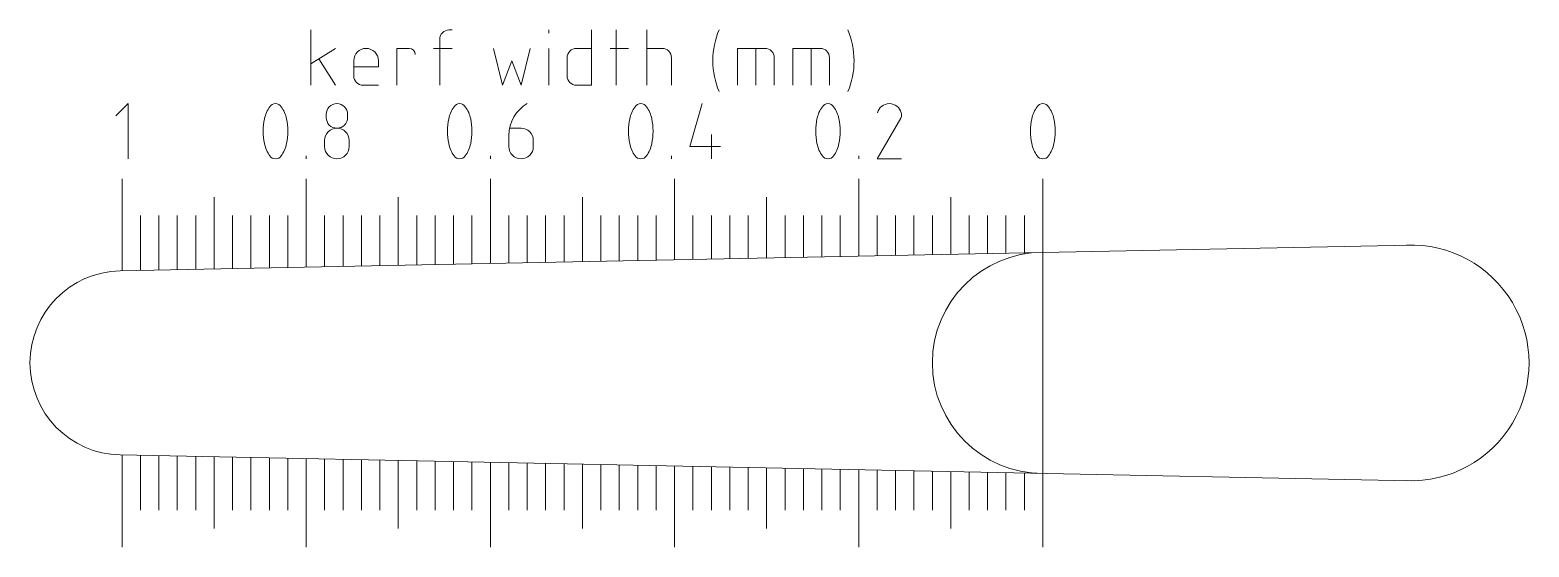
# Model space of a CAD drawing. Header units: millimetres. Extents: x 5 to 86.4, y 0 to 28.1.
import ezdxf

# ---------------------------------------------------------------- set-up
doc = ezdxf.new("R2010")
doc.units = ezdxf.units.MM
doc.layers.get('0').update_dxf_attribs({"lineweight": 0, "true_color": 0xffffff})

msp = doc.modelspace()

# ---------------------------------------------------------------- linework, layer by layer
at = {"color": 5, "true_color": 0x0000ff}
for p, q in [((20.25, 28.08), (20.25, 25.08)), ((27.75, 28.08), (27.917, 28.08)), ((33.167, 27.913), (33.167, 28.08)), ((35.5, 28.08), (35.5, 25.08)), ((36.834, 28.08), (36.834, 25.08)), ((38.5, 28.08), (38.5, 25.08)), ((42.416, 28.079), (42.416, 28.08)), ((20.25, 26.247), (21.584, 27.08)), ((24.917, 25.08), (24.917, 27.08)), ((24.917, 27.08), (25.584, 27.08)), ((26.917, 27.08), (27.917, 27.08)), ((27.25, 25.08), (27.25, 27.58)), ((30.167, 27.08), (30.667, 25.08)), ((31.667, 25.08), (32.167, 27.08)), ((33.167, 25.08), (33.167, 27.08)), ((34.667, 27.08), (35.5, 27.08)), ((36.5, 27.08), (37.5, 27.08)), ((38.5, 27.08), (39.334, 27.08)), ((43.416, 25.08), (43.416, 27.08)), ((43.416, 27.08), (44.916, 27.08)), ((44.416, 27.08), (44.416, 25.08)), ((46.416, 25.08), (46.416, 27.08)), ((46.416, 27.08), (47.916, 27.08)), ((47.416, 27.08), (47.416, 25.08)), ((20.691, 26.522), (21.584, 25.08)), ((22.584, 26.413), (22.584, 25.58)), ((22.584, 26.08), (23.917, 26.08)), ((23.917, 26.08), (23.917, 26.413)), ((30.667, 25.08), (31.167, 26.413)), ((31.167, 26.413), (31.667, 25.08)), ((34.167, 25.58), (34.167, 26.58)), ((39.834, 26.58), (39.834, 25.08)), ((45.416, 26.58), (45.416, 25.08)), ((48.416, 26.58), (48.416, 25.08)), ((23.084, 25.08), (23.917, 25.08)), ((35.5, 25.08), (34.667, 25.08)), ((49.417, 24.748), (49.418, 24.747)), ((9.667, 23.413), (10.333, 24.08)), ((10.333, 24.08), (10.333, 21.08)), ((18.028, 23.914), (18.028, 23.914)), ((18.639, 23.913), (18.639, 23.913)), ((28.028, 23.914), (28.028, 23.914)), ((28.639, 23.913), (28.639, 23.913)), ((32, 24.08), (32, 24.08)), ((37.862, 23.914), (37.862, 23.914)), ((38.472, 23.913), (38.472, 23.913)), ((40.833, 21.747), (41.5, 24.08)), ((48.028, 23.914), (48.028, 23.914)), ((48.639, 23.913), (48.639, 23.913)), ((59.695, 23.914), (59.695, 23.914)), ((60.306, 23.913), (60.306, 23.913)), ((17.736, 23.247), (17.736, 23.249)), ((18.931, 23.247), (18.931, 23.247)), ((21.083, 23.497), (21.083, 23.33)), ((22.25, 23.33), (22.25, 23.497)), ((27.736, 23.247), (27.736, 23.249)), ((28.931, 23.247), (28.931, 23.247)), ((37.57, 23.247), (37.569, 23.249)), ((38.764, 23.247), (38.764, 23.247)), ((47.736, 23.247), (47.736, 23.249)), ((48.931, 23.247), (48.931, 23.247)), ((51, 21.08), (52.288, 23.296)), ((52.288, 23.295), (52.288, 23.295)), ((52.312, 23.58), (52.312, 23.58)), ((59.403, 23.247), (59.403, 23.249)), ((60.597, 23.247), (60.598, 23.247)), ((17.667, 22.581), (17.667, 22.581)), ((19, 22.579), (19, 22.579)), ((21, 22.08), (21, 21.747)), ((22.333, 21.747), (22.333, 22.08)), ((27.667, 22.581), (27.667, 22.581)), ((29, 22.579), (29, 22.579)), ((31, 22.348), (31, 21.747)), ((31.667, 22.747), (31.04, 22.747)), ((32.333, 21.747), (32.333, 22.08)), ((37.5, 22.581), (37.5, 22.581)), ((38.833, 22.579), (38.833, 22.579)), ((42, 21.08), (42, 22.413)), ((47.667, 22.581), (47.667, 22.581)), ((49, 22.579), (49, 22.579)), ((59.333, 22.581), (59.333, 22.581)), ((60.667, 22.579), (60.667, 22.579)), ((17.736, 21.913), (17.736, 21.913)), ((18.028, 21.247), (18.028, 21.246)), ((18.638, 21.246), (18.638, 21.246)), ((18.93, 21.913), (18.931, 21.911)), ((20, 21.08), (20, 21.247)), ((27.736, 21.913), (27.736, 21.913)), ((28.028, 21.247), (28.028, 21.246)), ((28.638, 21.246), (28.638, 21.246)), ((28.93, 21.913), (28.931, 21.911)), ((30, 21.08), (30, 21.247)), ((37.569, 21.913), (37.569, 21.913)), ((37.861, 21.247), (37.861, 21.246)), ((38.472, 21.246), (38.472, 21.246)), ((38.764, 21.913), (38.764, 21.911)), ((39.833, 21.08), (39.833, 21.247)), ((42.5, 21.747), (40.833, 21.747)), ((47.736, 21.913), (47.736, 21.913)), ((48.028, 21.247), (48.028, 21.246)), ((48.638, 21.246), (48.638, 21.246)), ((48.93, 21.913), (48.931, 21.911)), ((50, 21.08), (50, 21.247)), ((59.402, 21.913), (59.402, 21.913)), ((59.695, 21.247), (59.695, 21.246)), ((60.305, 21.246), (60.305, 21.246)), ((60.597, 21.913), (60.597, 21.911)), ((52.333, 21.08), (51, 21.08)), ((10, 20), (10, 15.001)), ((20, 20), (20, 15.201)), ((30, 20), (30, 15.401)), ((40, 20), (40, 15.601)), ((50, 20), (50, 15.801)), ((60, 20), (60, 0)), ((15, 19), (15, 15.101)), ((25, 19), (25, 15.301)), ((35, 19), (35, 15.501)), ((45, 19), (45, 15.701)), ((55, 19), (55, 15.901)), ((11, 18), (11, 15.021)), ((12, 18), (12, 15.041)), ((13, 18), (13, 15.061)), ((14, 18), (14, 15.081)), ((16, 18), (16, 15.121)), ((17, 18), (17, 15.141)), ((18, 18), (18, 15.161)), ((19, 18), (19, 15.181)), ((21, 18), (21, 15.221)), ((22, 18), (22, 15.241)), ((23, 18), (23, 15.261)), ((24, 18), (24, 15.281)), ((26, 18), (26, 15.321)), ((27, 18), (27, 15.341)), ((28, 18), (28, 15.361)), ((29, 18), (29, 15.381)), ((31, 18), (31, 15.421)), ((32, 18), (32, 15.441)), ((33, 18), (33, 15.461)), ((34, 18), (34, 15.481)), ((36, 18), (36, 15.521)), ((37, 18), (37, 15.541)), ((38, 18), (38, 15.561)), ((39, 18), (39, 15.581)), ((41, 18), (41, 15.621)), ((42, 18), (42, 15.641)), ((43, 18), (43, 15.661)), ((44, 18), (44, 15.681)), ((46, 18), (46, 15.721)), ((47, 18), (47, 15.741)), ((48, 18), (48, 15.761)), ((49, 18), (49, 15.781)), ((51, 18), (51, 15.821)), ((52, 18), (52, 15.841)), ((53, 18), (53, 15.861)), ((54, 18), (54, 15.881)), ((56, 18), (56, 15.921)), ((57, 18), (57, 15.941)), ((58, 18), (58, 15.961)), ((59, 18), (59, 15.981)), ((10, 4.999), (10, 0)), ((11, 4.979), (11, 2)), ((12, 4.959), (12, 2)), ((13, 4.939), (13, 2)), ((14, 4.919), (14, 2)), ((15, 4.899), (15, 1)), ((16, 4.879), (16, 2)), ((17, 4.859), (17, 2)), ((18, 4.839), (18, 2)), ((19, 4.819), (19, 2)), ((20, 4.799), (20, 0)), ((21, 4.779), (21, 2)), ((22, 4.759), (22, 2)), ((23, 4.739), (23, 2)), ((24, 4.719), (24, 2)), ((25, 4.699), (25, 1)), ((26, 4.679), (26, 2)), ((27, 4.659), (27, 2)), ((28, 4.639), (28, 2)), ((29, 4.619), (29, 2)), ((30, 4.599), (30, 0)), ((31, 4.579), (31, 2)), ((32, 4.559), (32, 2)), ((33, 4.539), (33, 2)), ((34, 4.519), (34, 2)), ((35, 4.499), (35, 1)), ((36, 4.479), (36, 2)), ((37, 4.459), (37, 2)), ((38, 4.439), (38, 2)), ((39, 4.419), (39, 2)), ((40, 4.399), (40, 0)), ((41, 4.379), (41, 2)), ((42, 4.359), (42, 2)), ((43, 4.339), (43, 2)), ((44, 4.319), (44, 2)), ((45, 4.299), (45, 1)), ((46, 4.279), (46, 2)), ((47, 4.259), (47, 2)), ((48, 4.239), (48, 2)), ((49, 4.219), (49, 2)), ((50, 4.199), (50, 0)), ((51, 4.179), (51, 2)), ((52, 4.159), (52, 2)), ((53, 4.139), (53, 2)), ((54, 4.119), (54, 2)), ((55, 4.099), (55, 1)), ((56, 4.079), (56, 2)), ((57, 4.059), (57, 2)), ((58, 4.039), (58, 2)), ((59, 4.019), (59, 2))]:
    msp.add_line(p, q, dxfattribs=at)
at = {"color": 1, "true_color": 0xff0000}
for p, q in [((9.9, 14.999), (80, 16.401)), ((80, 3.599), (9.9, 5.001))]:
    msp.add_line(p, q, dxfattribs=at)
at = {"color": 5, "true_color": 0x0000ff}
for centre, radius, start, end in [((20.861, 22.59), 3.194, 179.99973, 180.19604), ((20.878, 22.57), 3.211, 179.80343, 179.99975), ((15.789, 22.59), 3.211, 359.80343, 359.99975), ((15.806, 22.57), 3.194, 359.99974, 0.18477), ((30.861, 22.59), 3.194, 179.99973, 180.19604), ((30.878, 22.57), 3.211, 179.80343, 179.99975), ((25.789, 22.59), 3.211, 359.80343, 359.99975), ((25.806, 22.57), 3.194, 359.99974, 0.18477), ((40.694, 22.59), 3.194, 179.99973, 180.19604), ((40.711, 22.57), 3.211, 179.80343, 179.99975), ((35.622, 22.59), 3.211, 359.80343, 359.99975), ((35.639, 22.57), 3.194, 359.99974, 0.18477), ((50.861, 22.59), 3.194, 179.99973, 180.19604), ((50.878, 22.57), 3.211, 179.80343, 179.99975), ((45.789, 22.59), 3.211, 359.80343, 359.99975), ((45.806, 22.57), 3.194, 359.99974, 0.18477), ((62.527, 22.59), 3.194, 179.99973, 180.19604), ((62.544, 22.57), 3.211, 179.80343, 179.99975), ((57.456, 22.59), 3.211, 359.80343, 359.99975), ((57.473, 22.57), 3.194, 359.99974, 0.18477)]:
    msp.add_arc(centre, radius, start, end, dxfattribs=at)
at = {"color": 1, "true_color": 0xff0000}
for centre, radius, start, end in [((80, 10), 6.401, 267.70802, 92.29198), ((60, 10), 6, 90, 270), ((10, 10), 5, 91.14599, 268.85401)]:
    msp.add_arc(centre, radius, start, end, dxfattribs=at)
at = {"color": 5, "true_color": 0x0000ff}
for points in [[(27.75, 28.08), (27.474, 28.08), (27.25, 27.856), (27.25, 27.58)], [(42.416, 28.08), (42.202, 27.567), (42.084, 27.004), (42.084, 26.413)], [(49.75, 26.413), (49.75, 27.005), (49.631, 27.568), (49.417, 28.081)], [(23.25, 27.08), (22.882, 27.08), (22.584, 26.782), (22.584, 26.413)], [(23.917, 26.413), (23.917, 26.782), (23.618, 27.08), (23.25, 27.08)], [(25.917, 26.747), (25.917, 26.931), (25.768, 27.08), (25.584, 27.08)], [(34.667, 27.08), (34.391, 27.08), (34.167, 26.856), (34.167, 26.58)], [(39.834, 26.58), (39.834, 26.856), (39.61, 27.08), (39.334, 27.08)], [(45.416, 26.58), (45.416, 26.856), (45.193, 27.08), (44.916, 27.08)], [(48.416, 26.58), (48.416, 26.856), (48.193, 27.08), (47.916, 27.08)], [(42.084, 26.413), (42.084, 25.823), (42.202, 25.26), (42.416, 24.747)], [(49.418, 24.747), (49.632, 25.26), (49.75, 25.823), (49.75, 26.413)], [(22.584, 25.58), (22.584, 25.304), (22.807, 25.08), (23.084, 25.08)], [(34.167, 25.58), (34.167, 25.304), (34.391, 25.08), (34.667, 25.08)], [(18.028, 23.914), (17.883, 23.721), (17.781, 23.494), (17.736, 23.247)], [(18.333, 24.08), (18.205, 24.08), (18.093, 24.014), (18.028, 23.914)], [(18.639, 23.913), (18.574, 24.014), (18.462, 24.08), (18.333, 24.08)], [(18.931, 23.247), (18.885, 23.494), (18.783, 23.721), (18.639, 23.914)], [(21.667, 24.08), (21.345, 24.08), (21.083, 23.819), (21.083, 23.497)], [(22.25, 23.497), (22.25, 23.819), (21.989, 24.08), (21.667, 24.08)], [(28.028, 23.914), (27.883, 23.721), (27.781, 23.494), (27.736, 23.247)], [(28.333, 24.08), (28.205, 24.08), (28.093, 24.014), (28.028, 23.914)], [(28.639, 23.913), (28.574, 24.014), (28.462, 24.08), (28.333, 24.08)], [(28.931, 23.247), (28.885, 23.494), (28.783, 23.721), (28.639, 23.914)], [(32, 24.08), (31.402, 23.734), (31, 23.088), (31, 22.348)], [(37.862, 23.914), (37.717, 23.721), (37.614, 23.494), (37.569, 23.247)], [(38.167, 24.08), (38.039, 24.08), (37.926, 24.014), (37.861, 23.914)], [(38.472, 23.913), (38.408, 24.014), (38.295, 24.08), (38.167, 24.08)], [(38.764, 23.247), (38.719, 23.494), (38.617, 23.721), (38.472, 23.914)], [(48.028, 23.914), (47.883, 23.721), (47.781, 23.494), (47.736, 23.247)], [(48.333, 24.08), (48.205, 24.08), (48.093, 24.014), (48.028, 23.914)], [(48.639, 23.913), (48.574, 24.014), (48.462, 24.08), (48.333, 24.08)], [(48.931, 23.247), (48.885, 23.494), (48.783, 23.721), (48.639, 23.914)], [(51.667, 24.08), (51.356, 24.08), (51.095, 23.868), (51.021, 23.581)], [(52.312, 23.58), (52.238, 23.868), (51.977, 24.08), (51.667, 24.08)], [(59.695, 23.914), (59.55, 23.721), (59.448, 23.494), (59.402, 23.247)], [(60, 24.08), (59.872, 24.08), (59.759, 24.014), (59.695, 23.914)], [(60.306, 23.913), (60.241, 24.014), (60.128, 24.08), (60, 24.08)], [(60.598, 23.247), (60.552, 23.494), (60.45, 23.721), (60.306, 23.914)], [(17.736, 23.249), (17.691, 23.036), (17.667, 22.816), (17.667, 22.59)], [(19, 22.59), (19, 22.816), (18.976, 23.036), (18.931, 23.248)], [(21.083, 23.33), (21.083, 23.008), (21.345, 22.747), (21.667, 22.747)], [(21.667, 22.747), (21.989, 22.747), (22.25, 23.008), (22.25, 23.33)], [(27.736, 23.249), (27.691, 23.036), (27.667, 22.816), (27.667, 22.59)], [(29, 22.59), (29, 22.816), (28.976, 23.036), (28.931, 23.248)], [(37.569, 23.249), (37.524, 23.036), (37.5, 22.816), (37.5, 22.59)], [(38.833, 22.59), (38.833, 22.816), (38.809, 23.036), (38.764, 23.248)], [(47.736, 23.249), (47.691, 23.036), (47.667, 22.816), (47.667, 22.59)], [(49, 22.59), (49, 22.816), (48.976, 23.036), (48.931, 23.248)], [(52.288, 23.295), (52.317, 23.345), (52.333, 23.402), (52.333, 23.463)], [(52.333, 23.463), (52.333, 23.504), (52.326, 23.544), (52.312, 23.58)], [(59.403, 23.249), (59.357, 23.036), (59.333, 22.816), (59.333, 22.59)], [(60.667, 22.59), (60.667, 22.816), (60.643, 23.036), (60.598, 23.248)], [(17.667, 22.57), (17.667, 22.344), (17.691, 22.123), (17.736, 21.912)], [(18.931, 21.911), (18.976, 22.124), (19, 22.344), (19, 22.57)], [(21.667, 22.747), (21.298, 22.747), (21, 22.448), (21, 22.08)], [(22.333, 22.08), (22.333, 22.448), (22.035, 22.747), (21.667, 22.747)], [(27.667, 22.57), (27.667, 22.344), (27.691, 22.123), (27.736, 21.912)], [(28.931, 21.911), (28.976, 22.124), (29, 22.344), (29, 22.57)], [(32.333, 22.08), (32.333, 22.448), (32.035, 22.747), (31.667, 22.747)], [(37.5, 22.57), (37.5, 22.344), (37.524, 22.123), (37.569, 21.912)], [(38.764, 21.911), (38.809, 22.124), (38.833, 22.344), (38.833, 22.57)], [(47.667, 22.57), (47.667, 22.344), (47.691, 22.123), (47.736, 21.912)], [(48.931, 21.911), (48.976, 22.124), (49, 22.344), (49, 22.57)], [(59.333, 22.57), (59.333, 22.344), (59.357, 22.123), (59.402, 21.912)], [(60.597, 21.911), (60.643, 22.124), (60.667, 22.344), (60.667, 22.57)], [(17.736, 21.913), (17.781, 21.666), (17.883, 21.439), (18.028, 21.246)], [(18.028, 21.246), (18.093, 21.146), (18.205, 21.08), (18.333, 21.08)], [(18.333, 21.08), (18.461, 21.08), (18.574, 21.146), (18.639, 21.246)], [(18.638, 21.246), (18.783, 21.439), (18.885, 21.666), (18.931, 21.913)], [(21, 21.747), (21, 21.378), (21.298, 21.08), (21.667, 21.08)], [(21.667, 21.08), (22.035, 21.08), (22.333, 21.378), (22.333, 21.747)], [(27.736, 21.913), (27.781, 21.666), (27.883, 21.439), (28.028, 21.246)], [(28.028, 21.246), (28.093, 21.146), (28.205, 21.08), (28.333, 21.08)], [(28.333, 21.08), (28.461, 21.08), (28.574, 21.146), (28.639, 21.246)], [(28.638, 21.246), (28.783, 21.439), (28.885, 21.666), (28.931, 21.913)], [(31, 21.747), (31, 21.378), (31.298, 21.08), (31.667, 21.08)], [(31.667, 21.08), (32.035, 21.08), (32.333, 21.378), (32.333, 21.747)], [(37.569, 21.913), (37.615, 21.666), (37.717, 21.439), (37.861, 21.246)], [(37.861, 21.246), (37.926, 21.146), (38.039, 21.08), (38.167, 21.08)], [(38.167, 21.08), (38.295, 21.08), (38.407, 21.146), (38.472, 21.246)], [(38.472, 21.246), (38.617, 21.439), (38.719, 21.666), (38.764, 21.913)], [(47.736, 21.913), (47.781, 21.666), (47.883, 21.439), (48.028, 21.246)], [(48.028, 21.246), (48.093, 21.146), (48.205, 21.08), (48.333, 21.08)], [(48.333, 21.08), (48.461, 21.08), (48.574, 21.146), (48.639, 21.246)], [(48.638, 21.246), (48.783, 21.439), (48.885, 21.666), (48.931, 21.913)], [(59.402, 21.913), (59.448, 21.666), (59.55, 21.439), (59.695, 21.246)], [(59.695, 21.246), (59.759, 21.146), (59.872, 21.08), (60, 21.08)], [(60, 21.08), (60.128, 21.08), (60.241, 21.146), (60.305, 21.246)], [(60.305, 21.246), (60.45, 21.439), (60.552, 21.666), (60.598, 21.913)]]:
    msp.add_open_spline(points, degree=3, dxfattribs=at)

doc.saveas('drawing.dxf')
